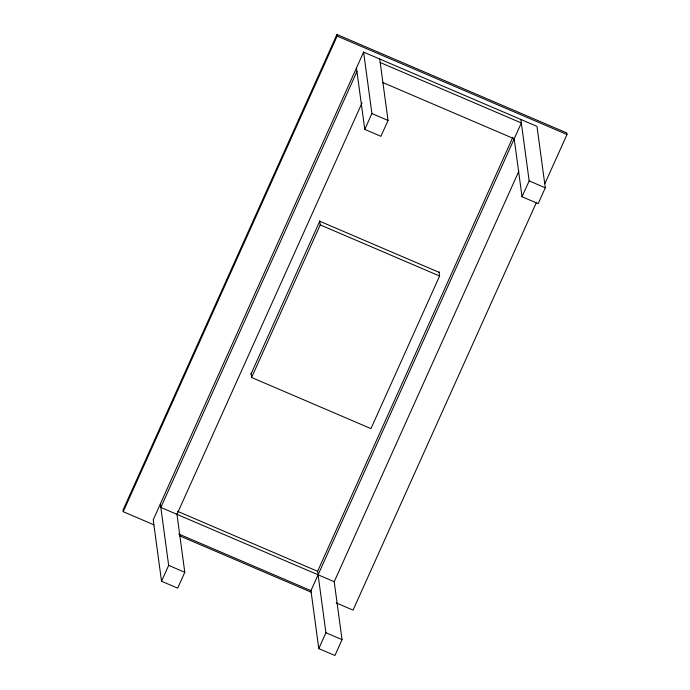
<?xml version="1.0" encoding="UTF-8"?>
<svg xmlns="http://www.w3.org/2000/svg" width="690" height="690" viewBox="0 0 690 690"><rect width="100%" height="100%" fill="white"/><g stroke="black" fill="none" stroke-linecap="round" stroke-linejoin="round"><path stroke-width="1.03" d="M544.893 183.643L566.99 134.507L566.783 132.937L336.944 34.5L123.01 510.117L123.217 511.687L153.93 524.84M123.217 511.687L337.16 36.07L336.944 34.5M514.154 138.509L522.028 196.754L538.157 203.662L545.29 187.809L536.984 126.382L363.604 52.121L153.223 519.812L161.529 581.239L177.658 588.147L184.791 572.295L176.916 514.041M356.946 71.458L160.83 507.443L334.21 581.705L518.837 171.249M176.959 514.352L362.026 102.913M251.108 373.833L319.746 221.24L439.099 272.36M439.03 271.834L439.599 276.017L370.961 428.611L251.609 377.49L320.246 224.897L319.677 220.714M161.529 581.239L168.662 565.386L160.356 503.959M379.733 59.029L388.039 120.457L380.906 136.31L364.777 129.401L371.91 113.548L363.604 52.121M334.167 581.394L342.05 639.647L334.917 655.5L318.789 648.591L325.922 632.739L317.616 571.311L512.843 137.293M522.028 196.754L529.161 180.901L520.855 119.474M536.492 202.308L353.056 610.124L336.211 602.913M337.16 36.07L566.99 134.507M380.199 62.514L521.33 122.958L310.957 590.649L178.71 534.008M382.941 82.593L514.197 138.811M371.91 113.548L388.039 120.457M529.161 180.901L545.29 187.809M320.246 224.897L439.599 276.017M177.477 511.29L317.616 571.311M179.685 535.871L311.449 592.305M168.662 565.386L184.791 572.295M325.922 632.739L342.05 639.647M356.471 67.974L364.777 129.401M310.914 590.338L318.789 648.591M251.039 373.307L251.609 377.49"/></g></svg>
